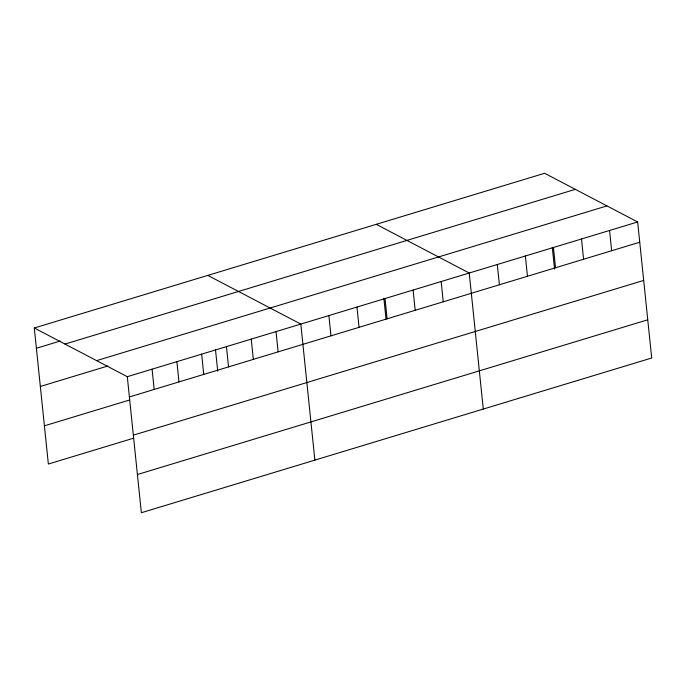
<?xml version="1.0" encoding="UTF-8"?>
<svg xmlns="http://www.w3.org/2000/svg" width="686" height="686" viewBox="0 0 686 686"><rect width="100%" height="100%" fill="white"/><g stroke="black" fill="none" stroke-linecap="round" stroke-linejoin="round"><path stroke-width="1.03" d="M34.3 328.002L544.641 173.275L637.646 221.964L651.7 357.998L141.359 512.725L127.296 376.691L34.3 328.002L48.354 464.036L133.633 438.183M36.392 348.265L60.188 341.045M64.99 344.072L575.331 189.345M96.606 360.622L606.956 205.903M40.345 386.467L107.762 366.024M127.296 376.691L637.646 221.964M129.388 396.954L639.738 242.227M44.41 425.826L129.68 399.972M133.341 435.156L643.682 280.428M137.406 474.523L647.755 319.796M376.228 224.331L469.233 273.028L483.287 409.062M207.815 275.395L300.811 324.084L314.874 460.117M609.571 230.479L611.663 250.742M581.505 238.985L583.597 259.248M553.439 247.5L555.531 267.754M552.29 247.277L554.537 269.032M525.365 256.007L527.457 276.269M497.299 264.513L499.391 284.776M441.158 281.534L443.25 301.797M413.092 290.049L415.184 310.304M385.018 298.556L387.118 318.819M383.877 298.341L386.021 319.059M356.952 307.071L359.044 327.325M328.886 315.577L330.978 335.84M276.029 331.604L278.122 351.867M251.239 339.116L253.331 359.378M226.449 346.636L228.541 366.89M215.464 349.397L217.711 371.152M201.658 354.148L203.759 374.41M176.877 361.659L178.969 381.922M152.086 369.179L154.179 389.442"/></g></svg>
